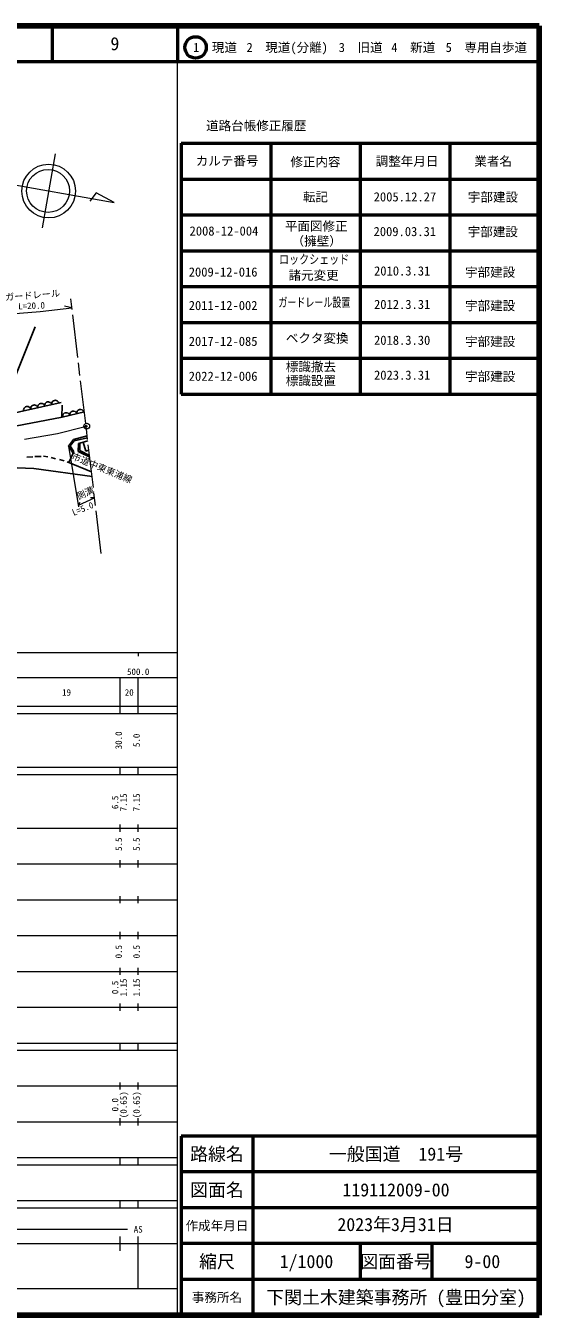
# Model space of a CAD drawing. Units: millimetres, scale not verified. Extents: x 40000 to 680000, y 20000 to 380000.
# Drawn here: x 536609 to 680000, y 20000 to 380000 of the extents above; entities that cross this region are included whole.
import ezdxf
from ezdxf.enums import TextEntityAlignment as Align

# ---------------------------------------------------------------- set-up
doc = ezdxf.new("R2010")
doc.units = ezdxf.units.MM
doc.header["$LTSCALE"] = 1000
doc.header["$PDMODE"] = 32
doc.header["$PDSIZE"] = 500
doc.linetypes.add('CHAIN', pattern=[18.5, 12, -1.5, 3.5, -1.5])
for name, color, linetype, lineweight in [('M-BGD', 7, 'Continuous', 25), ('M-BMK', 2, 'CHAIN', 13), ('M-BMK-SRVR', 3, 'Continuous', 13), ('M-STR-HTXT', 7, 'Continuous', 13), ('M-TTL', 2, 'Continuous', 140), ('M-TTL-BAND', 7, 'Continuous', 13), ('M-TTL-FRAM', 2, 'Continuous', 50), ('M-TTL-LINE', 7, 'Continuous', 50), ('M-TTL-TXT', 7, 'Continuous', 50)]:
    doc.layers.add(name, color=color, linetype=linetype, lineweight=lineweight)
doc.layers.add('M-OTRS', color=6, linetype='Continuous')
doc.styles.add('ＭＳ ゴシック', font='')
doc.styles.get('ＭＳ ゴシック').set_extended_font_data('MS Gothic')

msp = doc.modelspace()

# ---------------------------------------------------------------- linework, layer by layer
at = {"layer": 'M-BGD'}
for p, q in [((539232, 295941), (531180, 275949)), ((546481, 274798), (529450, 271049)), ((546776, 274075), (546692, 270713)), ((546758, 270725), (531666, 267873)), ((552964, 272188), (546758, 270725)), ((549903, 264477), (548505, 262621)), ((549024, 262742), (550111, 264153)), ((553759, 265532), (549903, 264477)), ((550111, 264153), (553824, 264986)), ((551338, 263343), (551245, 261168)), ((553930, 264095), (551338, 263343)), ((551741, 263460), (551720, 261411)), ((553420, 261261), (552610, 263712)), ((536913, 259561), (538579, 259676)), ((539111, 259769), (540916, 259769)), ((541517, 259815), (542790, 259699)), ((543739, 259422), (544942, 259121)), ((548505, 262621), (549856, 260721)), ((548655, 258076), (549996, 261029)), ((549996, 261029), (549024, 262742)), ((551245, 261168), (554472, 259524)), ((551720, 261411), (554417, 259989)), ((554236, 261511), (553420, 261261)), ((531845, 256668), (538879, 256367)), ((538879, 256367), (555113, 254121)), ((545983, 258866), (547372, 258542)), ((548205, 258265), (554957, 255438))]:
    msp.add_line(p, q, dxfattribs=at)
for centre, start, end in [((537008, 272713), 12.41336, 192.41336), ((538961, 273143), 12.41336, 192.41336), ((540914, 273572), 12.41336, 192.41336), ((542868, 274002), 12.41336, 192.41336), ((544821, 274432), 12.41336, 192.41336), ((547915, 270998), 13.26333, 193.26333), ((549861, 271457), 13.26333, 193.26333), ((551808, 271915), 13.26333, 193.26333)]:
    msp.add_arc(centre, 1000, start, end, dxfattribs=at)
at = {"layer": 'M-BMK'}
for p, q in [((553348, 268988), (549175, 303739)), ((545461, 266157), (552861, 268015)), ((557654, 232689), (553533, 267445)), ((536205, 264629), (545461, 266157))]:
    msp.add_line(p, q, dxfattribs=at)
at = {"layer": 'M-BMK-SRVR'}
for p, q in [((544830, 344249), (541183, 323568)), ((528727, 336426), (561254, 330691)), ((556278, 333402), (554487, 330994)), ((561254, 330691), (556278, 333402))]:
    msp.add_line(p, q, dxfattribs=at)
for centre, radius in [((542999, 333866), 7500), ((542845, 333903), 6000), ((553629, 268239), 800)]:
    msp.add_circle(centre, radius, dxfattribs=at)
at = {"layer": 'M-OTRS'}
msp.add_point((553448, 268162), dxfattribs=at)
at = {"layer": 'M-STR-HTXT'}
for p, q in [((530175, 299352), (540650, 300233)), ((540650, 300233), (549483, 301225)), ((549483, 301225), (547409, 301732)), ((548505, 262621), (551375, 245683)), ((551295, 246155), (555819, 248163)), ((551295, 246155), (551806, 246964)), ((555819, 248163), (554695, 248249))]:
    msp.add_line(p, q, dxfattribs=at)
at = {"layer": 'M-TTL'}
for p, q in [((680000, 380000), (40000, 380000)), ((680000, 20000), (680000, 380000)), ((40000, 20000), (680000, 20000))]:
    msp.add_line(p, q, dxfattribs=at)
at = {"layer": 'M-TTL-BAND'}
for p, q in [((579000, 20000), (579000, 370000)), ((40000, 205000), (579000, 205000)), ((568000, 205000), (568000, 204000)), ((68000, 198000), (579000, 198000)), ((563000, 188000), (563000, 198000)), ((568000, 188000), (568000, 198000)), ((40000, 190000), (579000, 190000)), ((40000, 188000), (579000, 188000)), ((40000, 173000), (579000, 173000)), ((563000, 171000), (563000, 173000)), ((568000, 171000), (568000, 173000)), ((40000, 171000), (579000, 171000)), ((40000, 156000), (579000, 156000)), ((563000, 155000), (563000, 157000)), ((568000, 155000), (568000, 157000)), ((46000, 146000), (579000, 146000)), ((563000, 145000), (563000, 147000)), ((568000, 145000), (568000, 147000)), ((563000, 135000), (563000, 137000)), ((568000, 135000), (568000, 137000)), ((52000, 136000), (579000, 136000)), ((46000, 126000), (579000, 126000)), ((563000, 125000), (563000, 127000)), ((568000, 125000), (568000, 127000)), ((52000, 116000), (579000, 116000)), ((563000, 115000), (563000, 117000)), ((568000, 115000), (568000, 117000)), ((46000, 106000), (579000, 106000)), ((563000, 105000), (563000, 107000)), ((568000, 105000), (568000, 107000)), ((40000, 96000), (579000, 96000)), ((40000, 94000), (579000, 94000)), ((563000, 94000), (563000, 96000)), ((568000, 94000), (568000, 96000)), ((49000, 84000), (579000, 84000)), ((563000, 83000), (563000, 85000)), ((568000, 83000), (568000, 85000)), ((40000, 74000), (579000, 74000)), ((563000, 73000), (563000, 75000)), ((568000, 73000), (568000, 75000)), ((40000, 64000), (579000, 64000)), ((40000, 62000), (579000, 62000)), ((563000, 62000), (563000, 64000)), ((568000, 62000), (568000, 64000)), ((40000, 52000), (579000, 52000)), ((563000, 50000), (563000, 52000)), ((568000, 50000), (568000, 52000)), ((40000, 50000), (579000, 50000)), ((71000, 44000), (565000, 44000)), ((40000, 40000), (579000, 40000)), ((563000, 38000), (563000, 42000)), ((568000, 27500), (568000, 42000)), ((68000, 27500), (579000, 27500))]:
    msp.add_line(p, q, dxfattribs=at)
at = {"layer": 'M-TTL-FRAM'}
for p, q in [((580000, 347197), (580000, 277197)), ((580000, 347197), (680000, 347197)), ((580000, 277197), (680000, 277197)), ((680000, 70000), (580000, 70000)), ((580000, 70000), (580000, 20000))]:
    msp.add_line(p, q, dxfattribs=at)
at = {"layer": 'M-TTL-LINE'}
for p, q in [((543997, 380000), (543997, 370000)), ((579000, 380000), (579000, 370000)), ((40000, 370000), (680000, 370000)), ((605000, 347197), (605000, 277197)), ((630000, 347197), (630000, 277197)), ((655000, 347197), (655000, 277197)), ((580000, 337197), (680000, 337197)), ((580000, 327197), (680000, 327197)), ((580000, 317197), (680000, 317197)), ((580000, 307197), (680000, 307197)), ((580000, 297197), (680000, 297197)), ((580000, 287197), (680000, 287197)), ((600000, 70000), (600000, 20000)), ((680000, 60000), (580000, 60000)), ((680000, 50000), (580000, 50000)), ((680000, 40000), (580000, 40000)), ((630000, 40000), (630000, 30000)), ((650000, 40000), (650000, 30000)), ((680000, 30000), (580000, 30000))]:
    msp.add_line(p, q, dxfattribs=at)
at = {"layer": 'M-TTL-TXT'}
msp.add_circle((584031, 373958), 3000, dxfattribs=at)

# ---------------------------------------------------------------- texts
at = {"layer": 'M-BGD', "style": 'ＭＳ ゴシック'}
msp.add_text('市道中東東浦線', height=1833, rotation=337.677, dxfattribs=at).set_placement((549023, 258589), align=Align.BOTTOM_LEFT)
at = {"layer": 'M-STR-HTXT', "style": 'ＭＳ ゴシック'}
for s, rotation, p in [('ガードレール', 4.326, (530927, 302731)), ('L=20.0', 2.101, (534538, 300246)), ('側溝', 23.83, (551426, 247136)), ('L=5.0', 22.362, (550191, 242634))]:
    msp.add_text(s, height=1833, rotation=rotation, dxfattribs=at).set_placement(p, align=Align.BOTTOM_LEFT)
at = {"layer": 'M-TTL-BAND', "style": 'ＭＳ ゴシック'}
for s, p in [('500.0', (568000, 198195)), ('19', (548000, 192405)), ('20', (565500, 192405)), ('AS', (568000, 42500))]:
    msp.add_text(s, height=1833, dxfattribs=at).set_placement(p, align=Align.BOTTOM_CENTER)
for s, p in [('30.0', (564000, 180500)), ('5.0', (569000, 180500)), ('6.5', (563000, 163174)), ('7.15', (565370, 163174)), ('7.15', (569000, 163174)), ('5.5', (564000, 151500)), ('5.5', (569000, 151500)), ('0.5', (564000, 121500)), ('0.5', (569000, 121500)), ('0.5', (563000, 111500)), ('1.15', (565370, 111500)), ('1.15', (569000, 111500)), ('0.0', (563000, 78764)), ('(0.65)', (565370, 78764)), ('(0.65)', (569000, 78764))]:
    msp.add_text(s, height=1833, rotation=90, dxfattribs=at).set_placement(p, align=Align.BOTTOM_CENTER)
at = {"layer": 'M-TTL-TXT', "style": 'ＭＳ ゴシック'}
for s, height, p in [('9', 3666, (561497, 375000)), ('1\u3000現道', 2566, (589448, 373958)), ('2\u3000現道(分離)', 2566, (609619, 373958)), ('3\u3000旧道', 2566, (630121, 373958)), ('4\u3000新道', 2566, (644824, 373958)), ('5\u3000専用自歩道', 2566, (665228, 373958)), ('道路台帳修正履歴', 2566, (600968, 352113)), ('カルテ番号', 2566, (592839, 342277)), ('修正内容', 2566, (617509, 342023)), ('調整年月日', 2566, (643089, 342197)), ('業者名', 2566, (667134, 342197)), ('転記', 2566, (617500, 332245)), ('2005.12.27', 2566, (642500, 332245)), ('宇部建設', 2566, (667077, 332189)), ('平面図修正', 2566, (617737, 324057)), ('宇部建設', 2566, (667040, 322509)), ('2008-12-004', 2566, (591948, 322714)), ('（擁壁）', 2566, (617856, 319903)), ('2009.03.31', 2566, (642463, 322566)), ('2009-12-016', 2566, (591723, 311262)), ('宇部建設', 2566, (666300, 311205)), ('2011-12-002', 2566, (591723, 301914)), ('宇部建設', 2566, (666300, 301865)), ('2017-12-085', 2566, (591723, 291914)), ('宇部建設', 2566, (666300, 291865)), ('2022-12-006', 2566, (591723, 282164)), ('宇部建設', 2566, (666300, 282116)), ('路線名', 3666, (590000, 65000)), ('路線名', 3666, (590000, 65000)), ('一般国道\u3000191号', 3666, (640000, 65000)), ('図面名', 3666, (590000, 55000)), ('図面名', 3666, (590000, 55000)), ('119112009-00', 3666, (640000, 55000)), ('作成年月日', 2566, (590000, 45000)), ('作成年月日', 2566, (590000, 45000)), ('縮尺', 3666, (590000, 35000)), ('縮尺', 3666, (590000, 35000)), ('1/1000', 3666, (615000, 35000)), ('図面番号', 3666, (640000, 35000)), ('図面番号', 3666, (640000, 35000)), ('9-00', 3666, (664125, 35000)), ('事務所名', 2566, (590000, 25000)), ('事務所名', 2566, (590000, 25000)), ('下関土木建築事務所 (豊田分室)', 3666, (640000, 25000))]:
    msp.add_text(s, height=height, dxfattribs=at).set_placement(p, align=Align.MIDDLE_CENTER)
for s, width, p in [('ロックシェッド', 0.8, (607334, 312774)), ('ガードレール設置', 0.7, (607153, 300746))]:
    msp.add_text(s, height=2566, dxfattribs=dict(at, width=width)).set_placement(p, align=Align.BOTTOM_LEFT)
for s, p in [('諸元変更', (609997, 308308)), ('ベクタ変換', (609228, 290746)), ('標識撤去', (609228, 282781)), ('標識設置', (609228, 278877))]:
    msp.add_text(s, height=2566, dxfattribs=at).set_placement(p, align=Align.BOTTOM_LEFT)
for s, height, p in [('2010.3.31', 2566, (641723, 309512)), ('2012.3.31', 2566, (641723, 300168)), ('2018.3.30', 2566, (641723, 290168)), ('2023.3.31', 2566, (641723, 280419)), ('2023年3月31日', 3666, (639859, 42399))]:
    msp.add_text(s, height=height, dxfattribs=at).set_placement(p, align=Align.BOTTOM_CENTER)

doc.saveas('drawing.dxf')
